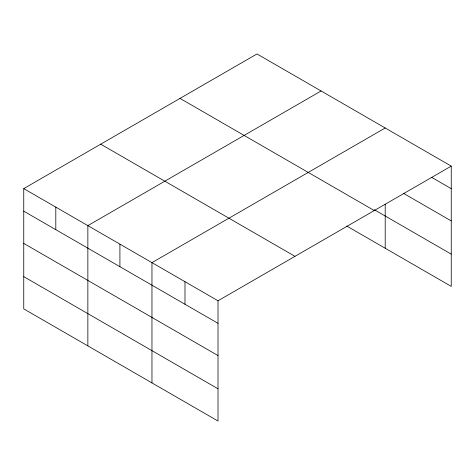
<?xml version="1.0" encoding="UTF-8"?>
<svg xmlns="http://www.w3.org/2000/svg" width="475" height="475" viewBox="0 0 475 475"><rect width="100%" height="100%" fill="white"/><g stroke="black" fill="none" stroke-linecap="round" stroke-linejoin="round"><path stroke-width="0.71" d="M451.25 166.119L256.987 53.96L23.75 188.617L23.75 308.881L218.013 421.04L218.013 300.776L451.25 166.119L451.25 286.383L346.738 226.041M321.094 90.974L87.857 225.631L87.857 345.895M385.201 127.983L151.964 262.639L151.964 382.903M431.561 177.3L451.25 188.664M403.619 193.414L451.25 220.911M374.3 209.713L451.25 254.137M180.019 98.396L374.282 210.556M100.718 144.18L294.981 256.34M23.75 188.617L218.013 300.776M23.75 211.167L218.013 323.327M23.75 243.414L218.013 355.567M23.75 276.634L218.013 388.793M385.201 204.191L385.201 248.247M184.989 281.711L184.989 304.255M119.914 244.138L119.914 266.683M55.807 207.124L55.807 229.674"/></g></svg>
